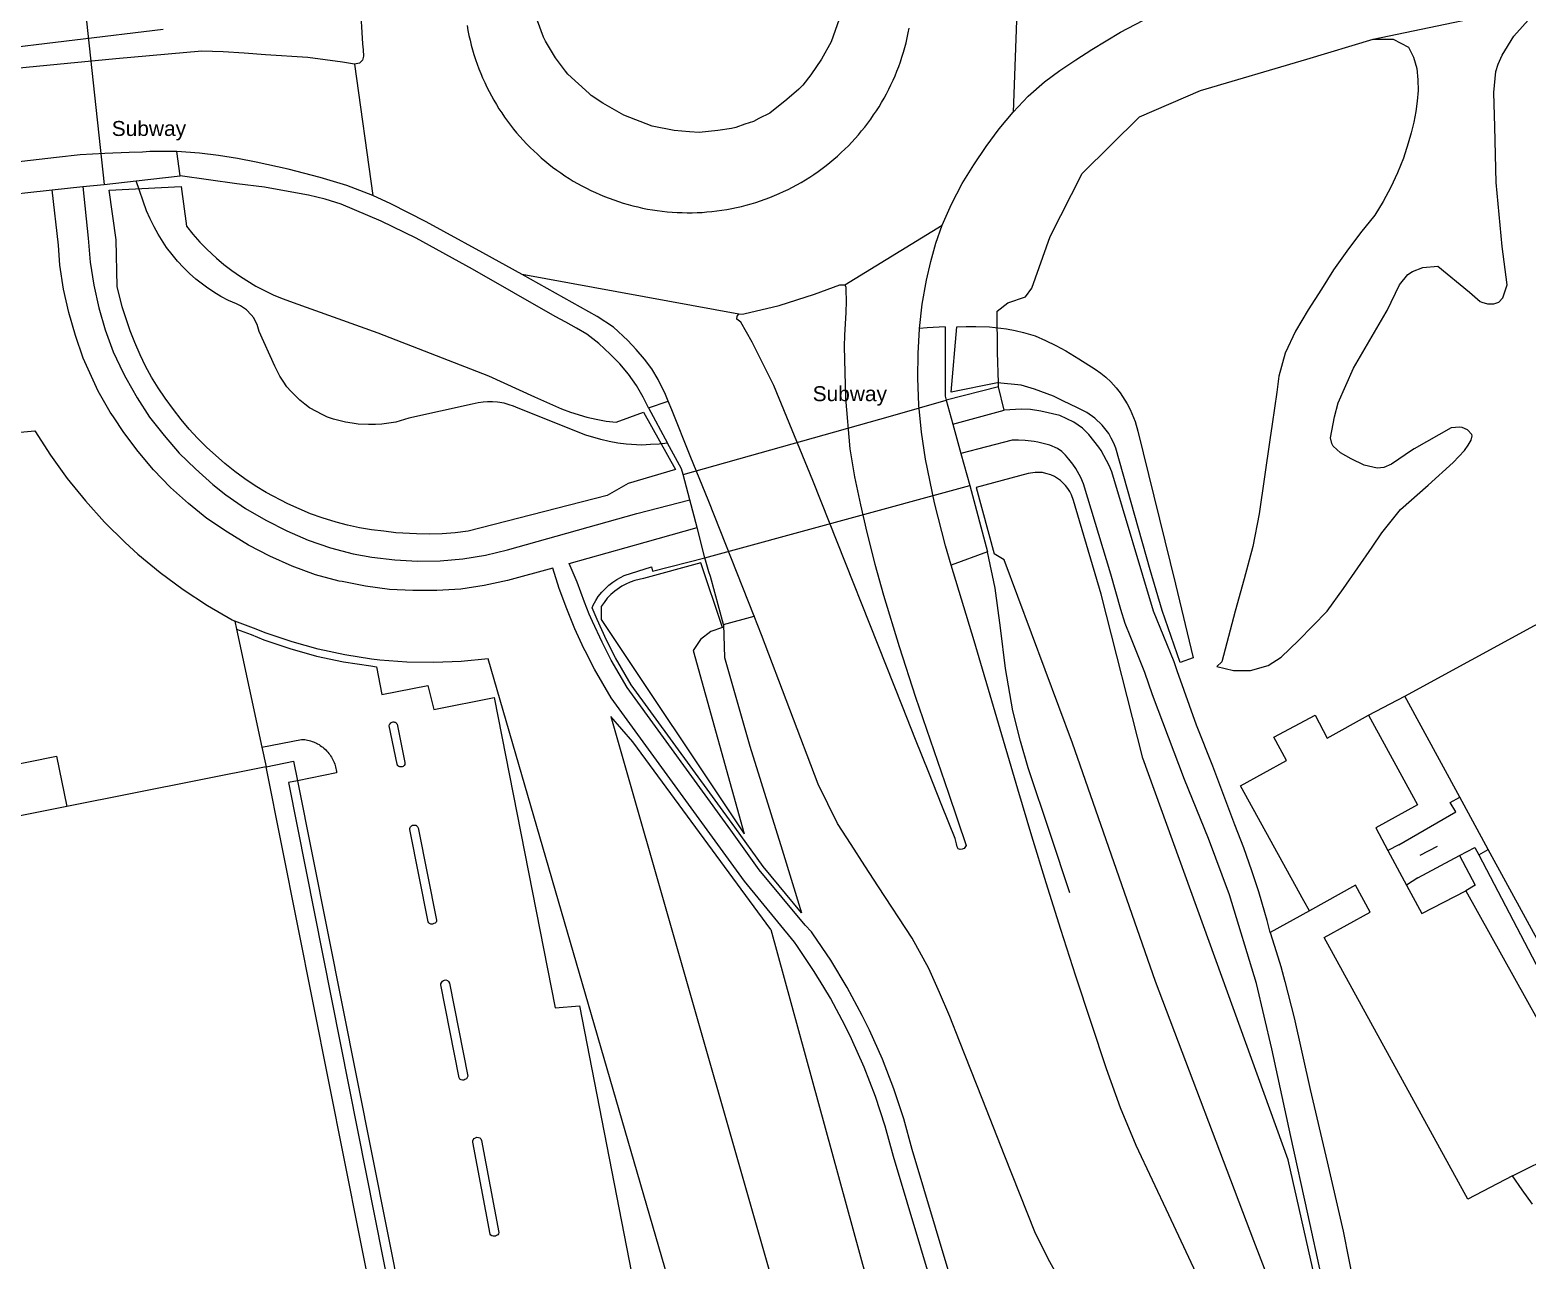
# Model space of a CAD drawing. Header units: millimetres. Extents: x 111502 to 977541, y 8702 to 1044108.
# Drawn here: x 974541 to 974691.2, y 475701.9 to 475825.2 of the extents above; entities that cross this region are included whole.
import ezdxf

# ---------------------------------------------------------------- set-up
doc = ezdxf.new("R2010")
doc.units = ezdxf.units.MM
doc.header["$LTSCALE"] = 0.25
doc.layers.add('X HVSS Site Background', color=8, linetype='Continuous')
doc.styles.add('OS Master Map$1$Standard', font='txt')

# ---------------------------------------------------------------- blocks, each defined once
blk = doc.blocks.new('OS MAP')
at = {"layer": 'X HVSS Site Background', "flags": 128}
for points in [[(488366.69, 240367.07), (488366.78, 240366.58), (488366.78, 240366.58), (488366.88, 240366.09), (488366.88, 240366.09), (488366.99, 240365.6), (488366.99, 240365.6), (488367.11, 240365.12), (488367.11, 240365.12), (488367.24, 240364.64), (488367.24, 240364.64), (488367.38, 240364.16), (488367.38, 240364.16), (488367.54, 240363.68), (488367.54, 240363.68), (488367.7, 240363.21), (488367.7, 240363.21), (488367.87, 240362.74), (488367.87, 240362.74), (488368.06, 240362.28), (488368.06, 240362.28), (488368.25, 240361.82), (488368.25, 240361.82), (488368.46, 240361.36), (488368.46, 240361.36), (488368.67, 240360.91), (488368.67, 240360.91), (488368.9, 240360.46), (488368.9, 240360.46), (488369.13, 240360.02), (488369.13, 240360.02), (488369.37, 240359.59), (488369.37, 240359.59), (488369.63, 240359.16), (488369.63, 240359.16), (488369.89, 240358.73), (488369.89, 240358.73), (488370.16, 240358.31), (488370.16, 240358.31), (488370.45, 240357.9), (488370.45, 240357.9), (488370.74, 240357.49), (488370.74, 240357.49), (488371.04, 240357.09), (488371.04, 240357.09), (488371.35, 240356.7), (488371.35, 240356.7), (488371.66, 240356.32), (488371.66, 240356.32), (488371.99, 240355.94), (488371.99, 240355.94), (488372.32, 240355.57), (488372.32, 240355.57), (488372.66, 240355.2), (488372.66, 240355.2), (488373.02, 240354.85), (488373.02, 240354.85), (488373.37, 240354.5), (488373.37, 240354.5), (488373.74, 240354.16), (488373.74, 240354.16), (488374.11, 240353.82), (488374.11, 240353.82), (488374.49, 240353.5), (488374.49, 240353.5), (488374.88, 240353.19), (488374.88, 240353.19), (488375.27, 240352.88), (488375.27, 240352.88), (488375.68, 240352.58), (488375.68, 240352.58), (488376.08, 240352.29), (488376.08, 240352.29), (488376.5, 240352.01), (488376.5, 240352.01), (488376.92, 240351.74), (488376.92, 240351.74), (488377.34, 240351.48), (488377.34, 240351.48), (488377.78, 240351.23), (488377.78, 240351.23), (488378.21, 240350.99), (488378.21, 240350.99), (488378.66, 240350.76), (488378.66, 240350.76), (488379.1, 240350.53), (488379.1, 240350.53), (488379.56, 240350.32), (488379.56, 240350.32), (488380.01, 240350.12), (488380.01, 240350.12), (488380.47, 240349.93), (488380.47, 240349.93), (488380.94, 240349.75), (488380.94, 240349.75), (488381.41, 240349.58), (488381.41, 240349.58), (488381.88, 240349.42), (488381.88, 240349.42), (488382.36, 240349.27), (488382.36, 240349.27), (488382.84, 240349.13), (488382.84, 240349.13), (488383.32, 240349), (488383.32, 240349), (488383.81, 240348.88), (488383.81, 240348.88), (488384.29, 240348.77), (488384.29, 240348.77), (488384.78, 240348.67), (488384.78, 240348.67), (488385.28, 240348.59), (488385.28, 240348.59), (488385.77, 240348.51), (488385.77, 240348.51), (488386.27, 240348.45), (488386.27, 240348.45), (488386.76, 240348.4), (488386.76, 240348.4), (488387.26, 240348.36), (488387.26, 240348.36), (488387.76, 240348.33), (488387.76, 240348.33), (488388.26, 240348.31), (488388.26, 240348.31), (488388.76, 240348.3), (488388.76, 240348.3), (488389.26, 240348.3), (488389.26, 240348.3), (488389.76, 240348.32), (488389.76, 240348.32), (488390.26, 240348.34), (488390.26, 240348.34), (488390.75, 240348.38), (488390.75, 240348.38), (488391.25, 240348.42), (488391.25, 240348.42), (488391.75, 240348.48), (488391.75, 240348.48), (488392.24, 240348.55), (488392.24, 240348.55), (488392.74, 240348.63), (488392.74, 240348.63), (488393.23, 240348.72), (488393.23, 240348.72), (488393.72, 240348.82), (488393.72, 240348.82), (488394.2, 240348.94), (488394.2, 240348.94), (488394.69, 240349.06), (488394.69, 240349.06), (488395.17, 240349.19), (488395.17, 240349.19), (488395.65, 240349.34), (488395.65, 240349.34), (488396.12, 240349.49), (488396.12, 240349.49), (488396.59, 240349.66), (488396.59, 240349.66), (488397.06, 240349.84), (488397.06, 240349.84), (488397.52, 240350.02), (488397.52, 240350.02), (488397.98, 240350.22), (488397.98, 240350.22), (488398.44, 240350.43), (488398.44, 240350.43), (488398.89, 240350.64), (488398.89, 240350.64), (488399.33, 240350.87), (488399.33, 240350.87), (488399.77, 240351.11), (488399.77, 240351.11), (488400.21, 240351.35), (488400.21, 240351.35), (488400.63, 240351.61), (488400.63, 240351.61), (488401.06, 240351.88), (488401.06, 240351.88), (488401.47, 240352.15), (488401.47, 240352.15), (488401.89, 240352.44), (488401.89, 240352.44), (488402.29, 240352.73), (488402.29, 240352.73), (488402.69, 240353.03), (488402.69, 240353.03), (488403.08, 240353.34), (488403.08, 240353.34), (488403.46, 240353.66), (488403.46, 240353.66), (488403.84, 240353.99), (488403.84, 240353.99), (488404.21, 240354.33), (488404.21, 240354.33), (488404.57, 240354.67), (488404.57, 240354.67), (488404.93, 240355.02), (488404.93, 240355.02), (488405.27, 240355.38), (488405.27, 240355.38), (488405.61, 240355.75), (488405.61, 240355.75), (488405.94, 240356.12), (488405.94, 240356.12), (488406.26, 240356.51), (488406.26, 240356.51), (488406.58, 240356.9), (488406.58, 240356.9), (488406.88, 240357.29), (488406.88, 240357.29), (488407.17, 240357.7), (488407.17, 240357.7), (488407.46, 240358.11), (488407.46, 240358.11), (488407.74, 240358.52), (488407.74, 240358.52), (488408.01, 240358.94), (488408.01, 240358.94), (488408.27, 240359.37), (488408.27, 240359.37), (488408.51, 240359.8), (488408.51, 240359.8), (488408.75, 240360.24), (488408.75, 240360.24), (488408.98, 240360.69), (488408.98, 240360.69), (488409.2, 240361.13), (488409.2, 240361.13), (488409.41, 240361.59), (488409.41, 240361.59), (488409.61, 240362.05), (488409.61, 240362.05), (488409.8, 240362.51), (488409.8, 240362.51), (488409.98, 240362.97), (488409.98, 240362.97), (488410.15, 240363.44), (488410.15, 240363.44), (488410.31, 240363.92), (488410.31, 240363.92), (488410.45, 240364.4), (488410.45, 240364.4), (488410.59, 240364.88), (488410.59, 240364.88), (488410.72, 240365.36), (488410.72, 240365.36), (488410.83, 240365.85), (488410.83, 240365.85), (488410.94, 240366.33), (488410.94, 240366.33), (488411.03, 240366.82)], [(488404.2, 240368.3), (488403.2, 240365.45), (488403.2, 240365.45), (488402.25, 240363.7), (488402.25, 240363.7), (488401.15, 240362.15), (488401.15, 240362.15), (488400.35, 240361.1), (488400.35, 240361.1), (488399.95, 240360.7), (488399.95, 240360.7), (488398.75, 240359.65), (488398.75, 240359.65), (488397.05, 240358.3), (488397.05, 240358.3), (488395.95, 240357.75), (488395.95, 240357.75), (488395.4, 240357.45), (488395.4, 240357.45), (488394.55, 240357.2), (488394.55, 240357.2), (488393.65, 240356.85), (488393.65, 240356.85), (488393.2, 240356.75), (488393.2, 240356.75), (488391.85, 240356.55), (488391.85, 240356.55), (488389.95, 240356.35), (488389.95, 240356.35), (488389, 240356.4), (488389, 240356.4), (488387.45, 240356.55), (488387.45, 240356.55), (488385.25, 240357), (488385.25, 240357), (488382.4, 240358.1), (488382.4, 240358.1), (488380.3, 240359.3), (488380.3, 240359.3), (488379.15, 240360.05), (488379.15, 240360.05), (488378.95, 240360.25), (488378.95, 240360.25), (488376.8, 240362.2), (488376.8, 240362.2), (488376.55, 240362.5), (488376.55, 240362.5), (488375.55, 240363.85), (488375.55, 240363.85), (488374.55, 240365.5), (488374.55, 240365.5), (488374.35, 240365.9), (488374.35, 240365.9), (488373.4, 240368.55)], [(488327.55, 240376.5), (488330.3, 240351.15)], [(488421.46, 240358.4), (488422.97, 240359.98), (488422.97, 240359.98), (488424.61, 240361.42), (488424.61, 240361.42), (488426.15, 240362.57), (488426.15, 240362.57), (488427.74, 240363.65), (488427.74, 240363.65), (488429.36, 240364.69), (488429.36, 240364.69), (488432.24, 240366.42), (488432.24, 240366.42), (488435.22, 240367.98)], [(488421.98, 240373.13), (488421.46, 240358.4)], [(488315.21, 240364.2), (488318.46, 240364.56), (488318.46, 240364.56), (488336.2, 240366.72)], [(488355.04, 240371.22), (488355.55, 240371.12), (488355.55, 240371.12), (488355.96, 240370.72), (488355.96, 240370.72), (488355.97, 240369.19), (488355.97, 240369.19), (488356.2, 240365.24), (488356.2, 240365.24), (488356.27, 240364.63), (488356.27, 240364.63), (488356.31, 240364.02), (488356.31, 240364.02), (488356.21, 240363.62), (488356.21, 240363.62), (488355.91, 240363.31), (488355.91, 240363.31), (488355.4, 240363.2)], [(488457.55, 240365.7), (488459.58, 240365.71), (488459.58, 240365.71), (488461.11, 240364.91), (488461.11, 240364.91), (488461.62, 240363.89), (488461.62, 240363.89), (488461.93, 240362.78), (488461.93, 240362.78), (488462.06, 240361.64), (488462.06, 240361.64), (488462.07, 240360.57), (488462.07, 240360.57), (488461.98, 240359.5), (488461.98, 240359.5), (488461.83, 240358.44), (488461.83, 240358.44), (488461.63, 240357.38), (488461.63, 240357.38), (488461.38, 240356.33), (488461.38, 240356.33), (488461.09, 240355.29), (488461.09, 240355.29), (488460.6, 240353.78), (488460.6, 240353.78), (488460.01, 240352.29), (488460.01, 240352.29), (488459.33, 240350.85), (488459.33, 240350.85), (488458.57, 240349.44), (488458.57, 240349.44), (488457.75, 240348.07), (488457.75, 240348.07), (488456.29, 240346.29), (488456.29, 240346.29), (488454.91, 240344.45), (488454.91, 240344.45), (488453.6, 240342.56), (488453.6, 240342.56), (488452.37, 240340.62), (488452.37, 240340.62), (488451.06, 240338.55), (488451.06, 240338.55), (488449.79, 240336.43), (488449.79, 240336.43), (488448.75, 240334.23), (488448.75, 240334.23), (488448.12, 240331.91), (488448.12, 240331.91), (488447.89, 240330.31), (488447.89, 240330.31), (488447.67, 240328.71), (488447.67, 240328.71), (488447.44, 240327.11), (488447.44, 240327.11), (488447.21, 240325.51), (488447.21, 240325.51), (488446.14, 240318.1), (488446.14, 240318.1), (488445.49, 240314.82), (488445.49, 240314.82), (488444.62, 240311.57), (488444.62, 240311.57), (488443.73, 240308.34), (488443.73, 240308.34), (488442.4, 240303.26), (488442.4, 240303.26), (488441.9, 240302.78), (488441.9, 240302.78), (488443.55, 240302.39), (488443.55, 240302.39), (488445.25, 240302.4), (488445.25, 240302.4), (488447.02, 240302.88), (488447.02, 240302.88), (488448.35, 240303.74), (488448.35, 240303.74), (488450.07, 240305.4), (488450.07, 240305.4), (488452.96, 240308.34), (488452.96, 240308.34), (488454.6, 240310.6), (488454.6, 240310.6), (488457.45, 240314.77), (488457.45, 240314.77), (488458.45, 240316.19), (488458.45, 240316.19), (488460.3, 240318.52), (488460.3, 240318.52), (488463.09, 240320.98), (488463.09, 240320.98), (488465.59, 240323.25), (488465.59, 240323.25), (488466.71, 240324.44), (488466.71, 240324.44), (488467.08, 240324.99), (488467.08, 240324.99), (488467.4, 240325.5), (488467.4, 240325.5), (488467.49, 240325.93), (488467.49, 240325.93), (488467.46, 240326.07), (488467.46, 240326.07), (488467.04, 240326.52), (488467.04, 240326.52), (488466.48, 240326.76), (488466.48, 240326.76), (488466.26, 240326.8), (488466.26, 240326.8), (488465.39, 240326.73), (488465.39, 240326.73), (488461.68, 240324.61), (488461.68, 240324.61), (488461.52, 240324.52), (488461.52, 240324.52), (488459.42, 240323.08), (488459.42, 240323.08), (488458.62, 240322.76), (488458.62, 240322.76), (488457.98, 240322.68), (488457.98, 240322.68), (488456.67, 240322.97), (488456.67, 240322.97), (488455.36, 240323.63), (488455.36, 240323.63), (488454.28, 240324.23), (488454.28, 240324.23), (488453.56, 240324.89), (488453.56, 240324.89), (488453.42, 240325.14), (488453.42, 240325.14), (488453.28, 240325.71), (488453.28, 240325.71), (488453.7, 240327.82), (488453.7, 240327.82), (488454.07, 240329.22), (488454.07, 240329.22), (488455.58, 240332.71), (488455.58, 240332.71), (488458.87, 240338.33), (488458.87, 240338.33), (488458.97, 240338.5), (488458.97, 240338.5), (488460.2, 240341.06), (488460.2, 240341.06), (488461.04, 240342.1), (488461.04, 240342.1), (488461.5, 240342.4), (488461.5, 240342.4), (488462.56, 240342.82), (488462.56, 240342.82), (488464.05, 240342.93), (488464.05, 240342.93), (488467.23, 240340.33), (488467.23, 240340.33), (488468.29, 240339.4), (488468.29, 240339.4), (488468.45, 240339.33), (488468.45, 240339.33), (488469.02, 240339.17), (488469.02, 240339.17), (488469.68, 240339.17), (488469.68, 240339.17), (488470.16, 240339.34), (488470.16, 240339.34), (488470.58, 240339.77), (488470.58, 240339.77), (488471, 240341.06), (488471, 240341.06), (488470.5, 240344.93), (488470.5, 240344.93), (488469.91, 240351.32), (488469.91, 240351.32), (488469.77, 240356.92), (488469.77, 240356.92), (488469.67, 240360.36), (488469.67, 240360.36), (488469.88, 240362.46), (488469.88, 240362.46), (488470.11, 240363.21), (488470.11, 240363.21), (488470.51, 240364.09), (488470.51, 240364.09), (488471.69, 240366.02), (488471.69, 240366.02), (488474.57, 240369.27)], [(488457.55, 240365.7), (488474.57, 240369.27)], [(488420, 240330.85), (488420, 240331.23), (488420, 240331.23), (488419.88, 240334.32), (488419.88, 240334.32), (488419.85, 240338.43), (488419.85, 240338.43), (488420.91, 240339.25), (488420.91, 240339.25), (488422.68, 240339.87), (488422.68, 240339.87), (488423.33, 240340.74), (488423.33, 240340.74), (488425.17, 240345.93), (488425.17, 240345.93), (488428.37, 240352.24), (488428.37, 240352.24), (488434.12, 240357.91), (488434.12, 240357.91), (488440.24, 240360.55), (488440.24, 240360.55), (488450.92, 240363.72), (488450.92, 240363.72), (488457.55, 240365.7)], [(488355.4, 240363.2), (488354.19, 240363.4), (488354.19, 240363.4), (488350.73, 240363.88), (488350.73, 240363.88), (488346.47, 240364.15), (488346.47, 240364.15), (488344.34, 240364.3), (488344.34, 240364.3), (488342.21, 240364.43), (488342.21, 240364.43), (488340.07, 240364.51), (488340.07, 240364.51), (488331.45, 240363.74), (488331.45, 240363.74), (488316.55, 240362.31), (488316.55, 240362.31), (488315.38, 240362.2)], [(488355.4, 240363.2), (488357.23, 240350.03)], [(488414.35, 240347.04), (488415.29, 240349.16), (488415.29, 240349.16), (488416.35, 240351.22), (488416.35, 240351.22), (488417.5, 240353.11), (488417.5, 240353.11), (488418.75, 240354.94), (488418.75, 240354.94), (488420.07, 240356.72), (488420.07, 240356.72), (488421.46, 240358.4)], [(488337.58, 240354.43), (488337.36, 240354.45), (488337.36, 240354.45), (488334.87, 240354.43), (488334.87, 240354.43), (488334.14, 240354.38), (488334.14, 240354.38), (488332.8, 240354.35), (488332.8, 240354.35), (488330.35, 240354.25), (488330.35, 240354.25), (488327.9, 240354.1), (488327.9, 240354.1), (488325.5, 240353.85), (488325.5, 240353.85), (488314.75, 240352.6)], [(488337.9, 240352), (488337.58, 240354.43)], [(488357.23, 240350.03), (488354.62, 240351.02), (488354.62, 240351.02), (488351.94, 240351.82), (488351.94, 240351.82), (488348.75, 240352.66), (488348.75, 240352.66), (488345.53, 240353.39), (488345.53, 240353.39), (488343.65, 240353.75), (488343.65, 240353.75), (488341.75, 240354.04), (488341.75, 240354.04), (488339.85, 240354.27), (488339.85, 240354.27), (488337.58, 240354.43)], [(488333.5, 240351.5), (488337.9, 240352)], [(488384.9, 240328.75), (488384.36, 240329.79), (488384.36, 240329.79), (488383.67, 240330.98), (488383.67, 240330.98), (488382.89, 240332.11), (488382.89, 240332.11), (488382, 240333.15), (488382, 240333.15), (488381.05, 240334.12), (488381.05, 240334.12), (488379.92, 240335.19), (488379.92, 240335.19), (488378.7, 240336.13), (488378.7, 240336.13), (488377.66, 240336.74), (488377.66, 240336.74), (488376.6, 240337.31), (488376.6, 240337.31), (488375.54, 240337.89), (488375.54, 240337.89), (488367.24, 240342.65), (488367.24, 240342.65), (488361.58, 240345.75), (488361.58, 240345.75), (488358.07, 240347.45), (488358.07, 240347.45), (488354.05, 240349.15), (488354.05, 240349.15), (488352.44, 240349.66), (488352.44, 240349.66), (488350.78, 240350.05), (488350.78, 240350.05), (488349.12, 240350.38), (488349.12, 240350.38), (488346.36, 240350.85), (488346.36, 240350.85), (488343.58, 240351.2), (488343.58, 240351.2), (488337.9, 240352)], [(488315.1, 240349.5), (488321.2, 240350.15), (488321.2, 240350.15), (488322.35, 240350.3), (488322.35, 240350.3), (488325.07, 240350.59)], [(488325.07, 240350.59), (488328.15, 240350.92)], [(488428.44, 240190.18), (488409.45, 240253.65), (488409.45, 240253.65), (488408.63, 240256.68), (488408.63, 240256.68), (488407.65, 240259.66), (488407.65, 240259.66), (488406.53, 240262.59), (488406.53, 240262.59), (488405.26, 240265.46), (488405.26, 240265.46), (488404.62, 240266.76), (488404.62, 240266.76), (488403.14, 240269.53), (488403.14, 240269.53), (488402.48, 240270.62), (488402.48, 240270.62), (488401.51, 240272.21), (488401.51, 240272.21), (488399.76, 240274.81), (488399.76, 240274.81), (488399.53, 240275.13), (488399.53, 240275.13), (488394.5, 240281.25), (488394.5, 240281.25), (488381.14, 240299.65), (488381.14, 240299.65), (488379.48, 240302.51), (488379.48, 240302.51), (488378.54, 240304.35), (488378.54, 240304.35), (488378.41, 240304.6), (488378.41, 240304.6), (488377.51, 240306.56), (488377.51, 240306.56), (488376.68, 240308.57), (488376.68, 240308.57), (488375.94, 240310.6), (488375.94, 240310.6), (488375.28, 240312.66), (488375.28, 240312.66), (488370.75, 240311.4), (488370.75, 240311.4), (488368.4, 240310.9), (488368.4, 240310.9), (488366.05, 240310.55), (488366.05, 240310.55), (488363.65, 240310.4), (488363.65, 240310.4), (488361.25, 240310.4), (488361.25, 240310.4), (488358.9, 240310.5), (488358.9, 240310.5), (488356.5, 240310.85), (488356.5, 240310.85), (488354.15, 240311.3), (488354.15, 240311.3), (488353.85, 240311.35), (488353.85, 240311.35), (488351.5, 240312), (488351.5, 240312), (488349.15, 240312.85), (488349.15, 240312.85), (488346.9, 240313.85), (488346.9, 240313.85), (488344.75, 240314.95), (488344.75, 240314.95), (488342.65, 240316.25), (488342.65, 240316.25), (488340.6, 240317.65), (488340.6, 240317.65), (488338.75, 240319.15), (488338.75, 240319.15), (488336.95, 240320.75), (488336.95, 240320.75), (488335.25, 240322.5), (488335.25, 240322.5), (488333.7, 240324.35), (488333.7, 240324.35), (488332.25, 240326.25), (488332.25, 240326.25), (488331.21, 240327.83), (488331.21, 240327.83), (488330.9, 240328.3), (488330.9, 240328.3), (488329.7, 240330.4), (488329.7, 240330.4), (488328.2, 240333.7), (488328.2, 240333.7), (488327.4, 240336), (488327.4, 240336), (488326.75, 240338.3), (488326.75, 240338.3), (488326.2, 240340.65), (488326.2, 240340.65), (488325.85, 240343.05), (488325.85, 240343.05), (488325.7, 240345.05), (488325.7, 240345.05), (488325.07, 240350.59)], [(488328.15, 240350.92), (488330.3, 240351.15), (488330.3, 240351.15), (488333.5, 240351.5)], [(488328.15, 240350.92), (488328.7, 240345.75), (488328.7, 240345.75), (488328.9, 240343.35), (488328.9, 240343.35), (488329.25, 240341.05), (488329.25, 240341.05), (488329.75, 240338.75), (488329.75, 240338.75), (488330.4, 240336.55), (488330.4, 240336.55), (488331.2, 240334.35), (488331.2, 240334.35), (488332.2, 240332.25), (488332.2, 240332.25), (488332.45, 240331.75), (488332.45, 240331.75), (488333.6, 240329.75), (488333.6, 240329.75), (488334.85, 240327.8), (488334.85, 240327.8), (488336.3, 240325.95), (488336.3, 240325.95), (488337.8, 240324.2), (488337.8, 240324.2), (488339.45, 240322.6), (488339.45, 240322.6), (488341.2, 240321.05), (488341.2, 240321.05), (488342.5, 240320), (488342.5, 240320), (488344.45, 240318.65), (488344.45, 240318.65), (488346.5, 240317.45), (488346.5, 240317.45), (488348.6, 240316.4), (488348.6, 240316.4), (488350.75, 240315.45), (488350.75, 240315.45), (488353, 240314.7), (488353, 240314.7), (488355.25, 240314.1), (488355.25, 240314.1), (488357.15, 240313.75), (488357.15, 240313.75), (488359.45, 240313.5), (488359.45, 240313.5), (488361.7, 240313.35), (488361.7, 240313.35), (488364, 240313.4), (488364, 240313.4), (488366.25, 240313.6), (488366.25, 240313.6), (488368.55, 240313.95), (488368.55, 240313.95), (488370.75, 240314.5), (488370.75, 240314.5), (488383.7, 240318.15), (488383.7, 240318.15), (488389.02, 240319.52)], [(488384.4, 240328.3), (488387.6, 240322.55), (488387.6, 240322.55), (488382.85, 240321.15), (488382.85, 240321.15), (488380.75, 240319.95), (488380.75, 240319.95), (488366.8, 240316.35), (488366.8, 240316.35), (488365.5, 240316.2), (488365.5, 240316.2), (488364.2, 240316.1), (488364.2, 240316.1), (488362.9, 240316.05), (488362.9, 240316.05), (488361.6, 240316.1), (488361.6, 240316.1), (488359.55, 240316.2), (488359.55, 240316.2), (488358.35, 240316.35), (488358.35, 240316.35), (488357.1, 240316.5), (488357.1, 240316.5), (488355.9, 240316.7), (488355.9, 240316.7), (488354.7, 240316.95), (488354.7, 240316.95), (488353.55, 240317.25), (488353.55, 240317.25), (488352.15, 240317.7), (488352.15, 240317.7), (488351, 240318.1), (488351, 240318.1), (488348.7, 240319.1), (488348.7, 240319.1), (488346.55, 240320.25), (488346.55, 240320.25), (488345.45, 240320.9), (488345.45, 240320.9), (488344.4, 240321.6), (488344.4, 240321.6), (488343.4, 240322.35), (488343.4, 240322.35), (488342.4, 240323.15), (488342.4, 240323.15), (488340.55, 240324.8), (488340.55, 240324.8), (488339.65, 240325.7), (488339.65, 240325.7), (488338.8, 240326.6), (488338.8, 240326.6), (488338, 240327.55), (488338, 240327.55), (488337.25, 240328.55), (488337.25, 240328.55), (488336.4, 240329.7), (488336.4, 240329.7), (488335.7, 240330.75), (488335.7, 240330.75), (488335.05, 240331.8), (488335.05, 240331.8), (488334.45, 240332.9), (488334.45, 240332.9), (488333.9, 240334.05), (488333.9, 240334.05), (488333.35, 240335.3), (488333.35, 240335.3), (488332.9, 240336.45), (488332.9, 240336.45), (488332.1, 240338.85), (488332.1, 240338.85), (488331.6, 240340.9), (488331.6, 240340.9), (488331.5, 240345.6), (488331.5, 240345.6), (488330.8, 240350.55), (488330.8, 240350.55), (488338, 240350.95)], [(488386.8, 240325.2), (488385.95, 240325.1), (488385.95, 240325.1), (488385.1, 240325.05), (488385.1, 240325.05), (488384.2, 240325), (488384.2, 240325), (488382.65, 240325.1), (488382.65, 240325.1), (488381.8, 240325.2), (488381.8, 240325.2), (488380.95, 240325.35), (488380.95, 240325.35), (488380.1, 240325.55), (488380.1, 240325.55), (488378.6, 240326), (488378.6, 240326), (488371.8, 240328.7), (488371.8, 240328.7), (488371.35, 240328.9), (488371.35, 240328.9), (488370.9, 240329.05), (488370.9, 240329.05), (488370.4, 240329.2), (488370.4, 240329.2), (488369.75, 240329.3), (488369.75, 240329.3), (488369.25, 240329.35), (488369.25, 240329.35), (488368.75, 240329.35), (488368.75, 240329.35), (488368.3, 240329.3), (488368.3, 240329.3), (488367.8, 240329.25), (488367.8, 240329.25), (488367.2, 240329.1), (488367.2, 240329.1), (488360.85, 240327.7), (488360.85, 240327.7), (488359.55, 240327.3), (488359.55, 240327.3), (488358.15, 240327.1), (488358.15, 240327.1), (488357.5, 240327.05), (488357.5, 240327.05), (488356.8, 240327.05), (488356.8, 240327.05), (488355.75, 240327.1), (488355.75, 240327.1), (488355.15, 240327.2), (488355.15, 240327.2), (488354.5, 240327.3), (488354.5, 240327.3), (488353.3, 240327.6), (488353.3, 240327.6), (488352.7, 240327.8), (488352.7, 240327.8), (488352.15, 240328.05), (488352.15, 240328.05), (488351.6, 240328.35), (488351.6, 240328.35), (488350.9, 240328.75), (488350.9, 240328.75), (488350.4, 240329.1), (488350.4, 240329.1), (488349.9, 240329.5), (488349.9, 240329.5), (488349, 240330.4), (488349, 240330.4), (488348.6, 240330.85), (488348.6, 240330.85), (488348.25, 240331.4), (488348.25, 240331.4), (488347.9, 240331.9), (488347.9, 240331.9), (488347.4, 240332.9), (488347.4, 240332.9), (488345.85, 240336.4), (488345.85, 240336.4), (488345.65, 240337.1), (488345.65, 240337.1), (488345.45, 240337.45), (488345.45, 240337.45), (488345.3, 240337.75), (488345.3, 240337.75), (488345.05, 240338.05), (488345.05, 240338.05), (488344.55, 240338.55), (488344.55, 240338.55), (488343.95, 240338.95), (488343.95, 240338.95), (488343.55, 240339.15), (488343.55, 240339.15), (488342.75, 240339.5), (488342.75, 240339.5), (488342, 240339.9), (488342, 240339.9), (488341.3, 240340.35), (488341.3, 240340.35), (488340.55, 240340.85), (488340.55, 240340.85), (488339.5, 240341.65), (488339.5, 240341.65), (488338.85, 240342.2), (488338.85, 240342.2), (488338.25, 240342.8), (488338.25, 240342.8), (488337.65, 240343.45), (488337.65, 240343.45), (488337.1, 240344.1), (488337.1, 240344.1), (488336.55, 240344.8), (488336.55, 240344.8), (488335.7, 240346.15), (488335.7, 240346.15), (488335.3, 240346.9), (488335.3, 240346.9), (488334.9, 240347.7), (488334.9, 240347.7), (488334.55, 240348.5), (488334.55, 240348.5), (488333.5, 240351.5)], [(488338, 240350.95), (488338.55, 240346.95), (488338.55, 240346.95), (488339.2, 240346.15), (488339.2, 240346.15), (488339.9, 240345.35), (488339.9, 240345.35), (488340.6, 240344.65), (488340.6, 240344.65), (488341.55, 240343.75), (488341.55, 240343.75), (488342.3, 240343.1), (488342.3, 240343.1), (488343.1, 240342.5), (488343.1, 240342.5), (488343.95, 240341.9), (488343.95, 240341.9), (488345.5, 240340.95), (488345.5, 240340.95), (488347.3, 240340.05), (488347.3, 240340.05), (488348.25, 240339.65), (488348.25, 240339.65), (488349.25, 240339.3), (488349.25, 240339.3), (488357.75, 240336.25), (488357.75, 240336.25), (488368.85, 240331.95), (488368.85, 240331.95), (488373.45, 240329.85), (488373.45, 240329.85), (488376.15, 240328.65), (488376.15, 240328.65), (488377.05, 240328.3), (488377.05, 240328.3), (488378.7, 240327.8), (488378.7, 240327.8), (488379.65, 240327.6), (488379.65, 240327.6), (488380.65, 240327.4), (488380.65, 240327.4), (488381.65, 240327.3), (488381.65, 240327.3), (488384.4, 240328.3)], [(488372.2, 240342.12), (488368.28, 240344.28), (488368.28, 240344.28), (488364.36, 240346.43), (488364.36, 240346.43), (488362.6, 240347.38), (488362.6, 240347.38), (488360.83, 240348.3), (488360.83, 240348.3), (488359.04, 240349.19), (488359.04, 240349.19), (488357.23, 240350.03)], [(488404.57, 240341.06), (488414.35, 240347.04)], [(488412.08, 240336.7), (488412.33, 240339.12), (488412.33, 240339.12), (488412.76, 240341.55), (488412.76, 240341.55), (488413.19, 240343.41), (488413.19, 240343.41), (488413.71, 240345.25), (488413.71, 240345.25), (488414.35, 240347.04)], [(488393.94, 240338.14), (488372.2, 240342.12)], [(488386.85, 240329.41), (488386.58, 240330.07), (488386.58, 240330.07), (488385.87, 240331.57), (488385.87, 240331.57), (488385.23, 240332.63), (488385.23, 240332.63), (488384.48, 240333.63), (488384.48, 240333.63), (488383.65, 240334.58), (488383.65, 240334.58), (488382.8, 240335.5), (488382.8, 240335.5), (488381.36, 240336.82), (488381.36, 240336.82), (488379.74, 240337.91), (488379.74, 240337.91), (488372.2, 240342.12)], [(488404.57, 240341.06), (488404.67, 240340.84), (488404.67, 240340.84), (488404.67, 240340.56), (488404.67, 240340.56), (488404.7, 240339.42), (488404.7, 240339.42), (488404.67, 240338.28), (488404.67, 240338.28), (488404.61, 240337.15), (488404.61, 240337.15), (488404.55, 240336.01), (488404.55, 240336.01), (488404.51, 240334.87), (488404.51, 240334.87), (488404.65, 240329.7), (488404.65, 240329.7), (488405.09, 240324.63), (488405.09, 240324.63), (488405.56, 240321.81), (488405.56, 240321.81), (488406.14, 240319.01), (488406.14, 240319.01), (488406.78, 240316.22), (488406.78, 240316.22), (488407.57, 240313.07), (488407.57, 240313.07), (488408.45, 240309.94), (488408.45, 240309.94), (488410.01, 240304.81), (488410.01, 240304.81), (488411.67, 240299.71), (488411.67, 240299.71), (488414.98, 240290.1), (488414.98, 240290.1), (488416.75, 240284.84), (488416.75, 240284.84), (488416.55, 240284.53), (488416.55, 240284.53), (488416.35, 240284.46), (488416.35, 240284.46), (488416.14, 240284.43), (488416.14, 240284.43), (488415.95, 240284.51), (488415.95, 240284.51), (488415.83, 240284.71), (488415.83, 240284.71), (488415.76, 240284.99), (488415.76, 240284.99), (488415.7, 240285.28), (488415.7, 240285.28), (488415.63, 240285.54), (488415.63, 240285.54), (488414.3, 240288.85), (488414.3, 240288.85), (488412.99, 240292.16), (488412.99, 240292.16), (488411.67, 240295.48), (488411.67, 240295.48), (488410.35, 240298.79), (488410.35, 240298.79), (488401.36, 240321.46), (488401.36, 240321.46), (488397.44, 240330.97), (488397.44, 240330.97), (488395.28, 240335.31), (488395.28, 240335.31), (488394.14, 240337.33), (488394.14, 240337.33), (488393.74, 240337.64), (488393.74, 240337.64), (488393.78, 240337.92), (488393.78, 240337.92), (488393.94, 240338.14)], [(488393.94, 240338.14), (488394.44, 240338.15), (488394.44, 240338.15), (488397.99, 240338.99), (488397.99, 240338.99), (488401.53, 240340.13), (488401.53, 240340.13), (488404.06, 240341.06), (488404.06, 240341.06), (488404.57, 240341.06)], [(488415.25, 240312.95), (488414.66, 240314.88), (488414.66, 240314.88), (488413.56, 240319.21), (488413.56, 240319.21), (488412.68, 240323.59), (488412.68, 240323.59), (488412.26, 240326.28), (488412.26, 240326.28), (488412, 240328.99), (488412, 240328.99), (488411.91, 240331.7), (488411.91, 240331.7), (488411.94, 240334.18), (488411.94, 240334.18), (488412.07, 240336.66), (488412.07, 240336.66), (488412.08, 240336.7)], [(488414.65, 240336.85), (488412.85, 240336.75), (488412.85, 240336.75), (488412.08, 240336.7)], [(488414.65, 240336.85), (488414.65, 240329.9), (488414.65, 240329.9), (488414.75, 240329.5)], [(488438.2, 240303.2), (488436.4, 240308.4), (488436.4, 240308.4), (488435.2, 240312.5), (488435.2, 240312.5), (488431.75, 240324.7), (488431.75, 240324.7), (488431.55, 240325.2), (488431.55, 240325.2), (488431.3, 240325.7), (488431.3, 240325.7), (488431.05, 240326.15), (488431.05, 240326.15), (488430.4, 240327), (488430.4, 240327), (488429.65, 240327.7), (488429.65, 240327.7), (488428.85, 240328.25), (488428.85, 240328.25), (488427.9, 240328.75), (488427.9, 240328.75), (488426.45, 240329.45), (488426.45, 240329.45), (488425.5, 240329.9), (488425.5, 240329.9), (488423.6, 240330.6), (488423.6, 240330.6), (488422.25, 240331), (488422.25, 240331), (488419.9, 240331.25), (488419.9, 240331.25), (488415.25, 240330.3), (488415.25, 240330.3), (488415.8, 240336.85)], [(488415.8, 240336.85), (488416.75, 240336.9), (488416.75, 240336.9), (488417.7, 240336.9), (488417.7, 240336.9), (488419.1, 240336.85), (488419.1, 240336.85), (488420.8, 240336.65), (488420.8, 240336.65), (488421.65, 240336.5), (488421.65, 240336.5), (488422.5, 240336.3), (488422.5, 240336.3), (488423.65, 240335.95), (488423.65, 240335.95), (488424.7, 240335.5), (488424.7, 240335.5), (488425.75, 240335), (488425.75, 240335), (488426.75, 240334.45), (488426.75, 240334.45), (488428.05, 240333.65), (488428.05, 240333.65), (488429.7, 240332.6), (488429.7, 240332.6), (488430.25, 240332.2), (488430.25, 240332.2), (488430.75, 240331.8), (488430.75, 240331.8), (488431.25, 240331.35), (488431.25, 240331.35), (488431.8, 240330.75), (488431.8, 240330.75), (488432.2, 240330.25), (488432.2, 240330.25), (488432.9, 240329.15), (488432.9, 240329.15), (488433.2, 240328.55), (488433.2, 240328.55), (488433.7, 240327.35), (488433.7, 240327.35), (488433.95, 240326.4), (488433.95, 240326.4), (488437.75, 240311.05), (488437.75, 240311.05), (488439.5, 240303.65), (488439.5, 240303.65), (488438.2, 240303.2)], [(488420, 240330.85), (488414.75, 240329.5)], [(488420.55, 240328.5), (488420, 240330.85)], [(488384.9, 240328.75), (488386.85, 240329.41)], [(488395.47, 240307.84), (488390.94, 240319.33), (488390.94, 240319.33), (488389.08, 240323.93), (488389.08, 240323.93), (488387.22, 240328.53), (488387.22, 240328.53), (488386.85, 240329.41)], [(488388.35, 240322.05), (488409.15, 240327.9), (488409.15, 240327.9), (488414.75, 240329.5)], [(488414.75, 240329.5), (488415.41, 240327.08)], [(488384.9, 240328.75), (488386.8, 240325.2)], [(488415.41, 240327.08), (488420.55, 240328.5)], [(488447.25, 240276.1), (488446.95, 240277.3), (488446.95, 240277.3), (488446.7, 240278.1), (488446.7, 240278.1), (488446.1, 240280.2), (488446.1, 240280.2), (488445.4, 240282.3), (488445.4, 240282.3), (488444.6, 240284.6), (488444.6, 240284.6), (488443.7, 240286.9), (488443.7, 240286.9), (488441.5, 240292.8), (488441.5, 240292.8), (488439.85, 240296.9), (488439.85, 240296.9), (488437.9, 240302.35), (488437.9, 240302.35), (488437.6, 240303.25), (488437.6, 240303.25), (488435.55, 240308.35), (488435.55, 240308.35), (488431.35, 240322.3), (488431.35, 240322.3), (488431.1, 240322.95), (488431.1, 240322.95), (488430.3, 240324.45), (488430.3, 240324.45), (488430.05, 240324.8), (488430.05, 240324.8), (488429.05, 240326.05), (488429.05, 240326.05), (488428.4, 240326.7), (488428.4, 240326.7), (488427.55, 240327.3), (488427.55, 240327.3), (488426.15, 240327.95), (488426.15, 240327.95), (488424.25, 240328.4), (488424.25, 240328.4), (488423.2, 240328.55), (488423.2, 240328.55), (488422.25, 240328.6), (488422.25, 240328.6), (488420.55, 240328.5)], [(488247.09, 240319.51), (488323.35, 240326.43)], [(488323.35, 240326.43), (488324.9, 240323.99), (488324.9, 240323.99), (488326.59, 240321.65), (488326.59, 240321.65), (488328.41, 240319.4), (488328.41, 240319.4), (488330.34, 240317.26), (488330.34, 240317.26), (488332.4, 240315.23), (488332.4, 240315.23), (488333.68, 240314.07), (488333.68, 240314.07), (488335.9, 240312.22), (488335.9, 240312.22), (488338.23, 240310.51), (488338.23, 240310.51), (488340.64, 240308.92), (488340.64, 240308.92), (488343.14, 240307.47), (488343.14, 240307.47), (488343.39, 240307.33)], [(488415.41, 240327.08), (488416.22, 240324.15)], [(488389.02, 240319.52), (488388.35, 240322.05), (488388.35, 240322.05), (488388.2, 240322.6), (488388.2, 240322.6), (488386.8, 240325.2)], [(488452.4, 240241.6), (488451, 240247.9), (488451, 240247.9), (488449.3, 240255.65), (488449.3, 240255.65), (488447.4, 240264.45), (488447.4, 240264.45), (488445.85, 240271), (488445.85, 240271), (488443.15, 240279.9), (488443.15, 240279.9), (488441.05, 240285.55), (488441.05, 240285.55), (488438.65, 240291.45), (488438.65, 240291.45), (488435.45, 240299.95), (488435.45, 240299.95), (488434.65, 240302.2), (488434.65, 240302.2), (488433.25, 240305.7), (488433.25, 240305.7), (488432.7, 240307.1), (488432.7, 240307.1), (488432.25, 240308.5), (488432.25, 240308.5), (488431.25, 240312.05), (488431.25, 240312.05), (488428.5, 240321.1), (488428.5, 240321.1), (488428.25, 240321.75), (488428.25, 240321.75), (488427.75, 240322.65), (488427.75, 240322.65), (488427.45, 240323.1), (488427.45, 240323.1), (488427.05, 240323.6), (488427.05, 240323.6), (488426.7, 240324), (488426.7, 240324), (488426.35, 240324.35), (488426.35, 240324.35), (488425.9, 240324.65), (488425.9, 240324.65), (488425.15, 240325), (488425.15, 240325), (488423.95, 240325.3), (488423.95, 240325.3), (488423.55, 240325.35), (488423.55, 240325.35), (488422.65, 240325.45), (488422.65, 240325.45), (488422, 240325.5), (488422, 240325.5), (488421.35, 240325.5), (488421.35, 240325.5), (488416.22, 240324.15)], [(488416.22, 240324.15), (488417.1, 240320.95), (488417.1, 240320.95), (488418.9, 240314.3)], [(488451.95, 240240.45), (488449.05, 240253.3), (488449.05, 240253.3), (488434.45, 240293.6), (488434.45, 240293.6), (488430.3, 240310.05), (488430.3, 240310.05), (488427.5, 240319.45), (488427.5, 240319.45), (488427.3, 240320), (488427.3, 240320), (488427.15, 240320.35), (488427.15, 240320.35), (488426.95, 240320.65), (488426.95, 240320.65), (488426.7, 240320.95), (488426.7, 240320.95), (488426.2, 240321.45), (488426.2, 240321.45), (488425.6, 240321.85), (488425.6, 240321.85), (488425.25, 240322), (488425.25, 240322), (488424.75, 240322.15), (488424.75, 240322.15), (488424.4, 240322.25), (488424.4, 240322.25), (488423.65, 240322.25), (488423.65, 240322.25), (488422.95, 240322.15), (488422.95, 240322.15), (488417.75, 240320.75), (488417.75, 240320.75), (488419.55, 240314.1)], [(488460.75, 240299.8), (488480.44, 240310.56), (488480.44, 240310.56), (488500, 240321.25), (488500, 240321.25), (488502.2, 240322.55), (488502.2, 240322.55), (488513.5, 240301.45)], [(488390.55, 240313.7), (488417.1, 240320.95)], [(488389.75, 240316.72), (488389.02, 240319.52)], [(488430.36, 240190.75), (488411.32, 240254.34), (488411.32, 240254.34), (488410.48, 240257.42), (488410.48, 240257.42), (488409.49, 240260.44), (488409.49, 240260.44), (488408.34, 240263.41), (488408.34, 240263.41), (488407.05, 240266.32), (488407.05, 240266.32), (488406.33, 240267.8), (488406.33, 240267.8), (488404.82, 240270.6), (488404.82, 240270.6), (488403.17, 240273.33), (488403.17, 240273.33), (488401.38, 240275.97), (488401.38, 240275.97), (488401.24, 240276.17), (488401.24, 240276.17), (488400.6, 240276.83), (488400.6, 240276.83), (488396, 240282.41), (488396, 240282.41), (488393.14, 240286.36), (488393.14, 240286.36), (488382.74, 240300.68), (488382.74, 240300.68), (488381.15, 240303.42), (488381.15, 240303.42), (488380.23, 240305.22), (488380.23, 240305.22), (488379.27, 240307.29), (488379.27, 240307.29), (488378.95, 240308.05), (488378.95, 240308.05), (488378.45, 240309.25), (488378.45, 240309.25), (488377.73, 240311.25), (488377.73, 240311.25), (488376.94, 240313.13), (488376.94, 240313.13), (488384.55, 240315.25), (488384.55, 240315.25), (488389.75, 240316.72)], [(488390.55, 240313.7), (488389.75, 240316.72)], [(488418.9, 240314.3), (488415.25, 240312.95)], [(488427.13, 240280.09), (488425.22, 240285.93), (488425.22, 240285.93), (488422.97, 240292.64), (488422.97, 240292.64), (488422.2, 240295.29), (488422.2, 240295.29), (488421.44, 240298.35), (488421.44, 240298.35), (488420.7, 240302.59), (488420.7, 240302.59), (488420.2, 240306.66), (488420.2, 240306.66), (488419.65, 240310.63), (488419.65, 240310.63), (488418.9, 240314.3)], [(488452.55, 240227.15), (488445.6, 240245.2), (488445.6, 240245.2), (488435.75, 240271.2), (488435.75, 240271.2), (488427.4, 240295.1), (488427.4, 240295.1), (488420.55, 240313.5), (488420.55, 240313.5), (488419.55, 240314.1)], [(488392.4, 240307), (488392.5, 240303.7), (488392.5, 240303.7), (488395.05, 240294.8), (488395.05, 240294.8), (488398.3, 240284.4), (488398.3, 240284.4), (488400.22, 240278.07), (488400.22, 240278.07), (488396.4, 240282.72), (488396.4, 240282.72), (488393.54, 240286.66), (488393.54, 240286.66), (488383.16, 240300.96), (488383.16, 240300.96), (488381.59, 240303.66), (488381.59, 240303.66), (488380.68, 240305.44), (488380.68, 240305.44), (488379.72, 240307.49), (488379.72, 240307.49), (488379.23, 240308.68), (488379.23, 240308.68), (488379.35, 240308.95), (488379.35, 240308.95), (488379.6, 240309.4), (488379.6, 240309.4), (488379.85, 240309.8), (488379.85, 240309.8), (488380.2, 240310.25), (488380.2, 240310.25), (488380.9, 240310.95), (488380.9, 240310.95), (488381.3, 240311.25), (488381.3, 240311.25), (488381.7, 240311.5), (488381.7, 240311.5), (488382.45, 240311.9), (488382.45, 240311.9), (488385.2, 240312.8), (488385.2, 240312.8), (488385.3, 240312.35), (488385.3, 240312.35), (488390.55, 240313.7)], [(488392.3, 240306.7), (488390.15, 240313.2), (488390.15, 240313.2), (488384.4, 240311.6), (488384.4, 240311.6), (488383.5, 240311.4), (488383.5, 240311.4), (488383.05, 240311.25), (488383.05, 240311.25), (488382.6, 240311.05), (488382.6, 240311.05), (488382.2, 240310.85), (488382.2, 240310.85), (488381.5, 240310.35), (488381.5, 240310.35), (488381.1, 240310), (488381.1, 240310), (488380.75, 240309.65), (488380.75, 240309.65), (488380.45, 240309.2), (488380.45, 240309.2), (488380.15, 240308.8), (488380.15, 240308.8), (488380.13, 240307.52), (488380.13, 240307.52), (488394.47, 240286.02)], [(488392.4, 240307), (488391.1, 240311.8), (488391.1, 240311.8), (488390.95, 240312.3), (488390.95, 240312.3), (488390.55, 240313.7)], [(488440.3, 240240.87), (488437.06, 240247.8), (488437.06, 240247.8), (488433.81, 240254.73), (488433.81, 240254.73), (488432.22, 240258.53), (488432.22, 240258.53), (488430.82, 240262.42), (488430.82, 240262.42), (488429.27, 240267.07), (488429.27, 240267.07), (488427.75, 240271.74), (488427.75, 240271.74), (488426.25, 240276.41), (488426.25, 240276.41), (488424.77, 240281.09), (488424.77, 240281.09), (488423.33, 240285.77), (488423.33, 240285.77), (488421.92, 240290.47), (488421.92, 240290.47), (488417.56, 240305.36), (488417.56, 240305.36), (488415.25, 240312.95)], [(488403.64, 240183.54), (488368.8, 240303.56), (488368.8, 240303.56), (488366.09, 240303.29), (488366.09, 240303.29), (488363.37, 240303.18), (488363.37, 240303.18), (488360.64, 240303.23), (488360.64, 240303.23), (488357.93, 240303.44), (488357.93, 240303.44), (488357.11, 240303.53), (488357.11, 240303.53), (488354.42, 240303.95), (488354.42, 240303.95), (488351.75, 240304.52), (488351.75, 240304.52), (488349.13, 240305.25), (488349.13, 240305.25), (488346.55, 240306.13), (488346.55, 240306.13), (488345.27, 240306.64), (488345.27, 240306.64), (488343.39, 240307.33)], [(488343.39, 240307.33), (488343.57, 240306.52)], [(488392.3, 240306.7), (488391.15, 240306.3), (488391.15, 240306.3), (488390.1, 240305.5), (488390.1, 240305.5), (488389.35, 240304.4), (488389.35, 240304.4), (488394.47, 240286.02)], [(488392.4, 240307), (488395.47, 240307.84)], [(488395.47, 240307.84), (488395.54, 240307.85)], [(488426.98, 240239.78), (488424.97, 240243.37), (488424.97, 240243.37), (488423.63, 240246.1), (488423.63, 240246.1), (488420.64, 240253.69), (488420.64, 240253.69), (488418.36, 240259.45), (488418.36, 240259.45), (488416.09, 240265.22), (488416.09, 240265.22), (488415.1, 240267.67), (488415.1, 240267.67), (488414.08, 240270.1), (488414.08, 240270.1), (488412.99, 240272.51), (488412.99, 240272.51), (488411.34, 240275.54), (488411.34, 240275.54), (488407.96, 240280.69), (488407.96, 240280.69), (488406.58, 240282.8), (488406.58, 240282.8), (488405.22, 240284.93), (488405.22, 240284.93), (488403.85, 240287.05), (488403.85, 240287.05), (488401.9, 240290.99), (488401.9, 240290.99), (488396.21, 240305.97), (488396.21, 240305.97), (488395.47, 240307.84)], [(488343.57, 240306.52), (488345.02, 240305.99), (488345.02, 240305.99), (488346.31, 240305.47), (488346.31, 240305.47), (488348.92, 240304.58), (488348.92, 240304.58), (488351.58, 240303.84), (488351.58, 240303.84), (488354.29, 240303.26), (488354.29, 240303.26), (488357.02, 240302.84), (488357.02, 240302.84), (488357.59, 240302.77), (488357.59, 240302.77), (488358.13, 240299.99), (488358.13, 240299.99), (488362.74, 240300.87), (488362.74, 240300.87), (488363.34, 240298.46), (488363.34, 240298.46), (488369.42, 240299.68), (488369.42, 240299.68), (488375.53, 240268.55), (488375.53, 240268.55), (488377.97, 240268.74), (488377.97, 240268.74), (488383.93, 240238.19)], [(488343.57, 240306.52), (488346.12, 240294.7)], [(488457.1, 240297.9), (488460.75, 240299.8)], [(488466.25, 240289.7), (488460.75, 240299.8)], [(488397.14, 240276.42), (488383.32, 240295.23), (488383.32, 240295.23), (488381.11, 240297.77), (488381.11, 240297.77), (488409.05, 240200)], [(488451.17, 240278.28), (488450.62, 240279.29), (488450.62, 240279.29), (488444.27, 240290.82), (488444.27, 240290.82), (488448.89, 240293.36), (488448.89, 240293.36), (488447.6, 240295.7), (488447.6, 240295.7), (488451.75, 240297.9), (488451.75, 240297.9), (488452.95, 240295.6), (488452.95, 240295.6), (488457.1, 240297.9)], [(488457.1, 240297.9), (488462, 240288.9), (488462, 240288.9), (488457.85, 240286.6), (488457.85, 240286.6), (488459.05, 240284.35)], [(488360.43, 240293.15), (488360.43, 240293), (488360.43, 240293), (488360.43, 240292.97), (488360.43, 240292.97), (488360.39, 240292.87), (488360.39, 240292.87), (488360.35, 240292.82), (488360.35, 240292.82), (488360.28, 240292.76), (488360.28, 240292.76), (488360.18, 240292.72), (488360.18, 240292.72), (488360.07, 240292.71), (488360.07, 240292.71), (488359.94, 240292.72), (488359.94, 240292.72), (488359.83, 240292.75), (488359.83, 240292.75), (488359.75, 240292.81), (488359.75, 240292.81), (488359.72, 240292.85), (488359.72, 240292.85), (488359.7, 240292.89), (488359.7, 240292.89), (488359.68, 240293), (488359.68, 240293), (488358.88, 240296.85), (488358.88, 240296.85), (488358.92, 240296.97), (488358.92, 240296.97), (488358.97, 240297.05), (488358.97, 240297.05), (488359.05, 240297.14), (488359.05, 240297.14), (488359.18, 240297.2), (488359.18, 240297.2), (488359.27, 240297.23), (488359.27, 240297.23), (488359.34, 240297.23), (488359.34, 240297.23), (488359.42, 240297.22), (488359.42, 240297.22), (488359.47, 240297.2), (488359.47, 240297.2), (488359.54, 240297.17), (488359.54, 240297.17), (488359.59, 240297.12), (488359.59, 240297.12), (488359.68, 240297.02), (488359.68, 240297.02), (488360.43, 240293.15)], [(488346.12, 240294.7), (488350.07, 240295.48), (488350.07, 240295.48), (488350.25, 240295.47), (488350.25, 240295.47), (488350.4, 240295.46), (488350.4, 240295.46), (488350.55, 240295.43), (488350.55, 240295.43), (488350.7, 240295.4), (488350.7, 240295.4), (488350.85, 240295.37), (488350.85, 240295.37), (488351, 240295.32), (488351, 240295.32), (488351.14, 240295.28), (488351.14, 240295.28), (488351.29, 240295.22), (488351.29, 240295.22), (488351.43, 240295.16), (488351.43, 240295.16), (488351.57, 240295.1), (488351.57, 240295.1), (488351.7, 240295.03), (488351.7, 240295.03), (488351.84, 240294.95), (488351.84, 240294.95), (488351.97, 240294.87), (488351.97, 240294.87), (488352.09, 240294.78), (488352.09, 240294.78), (488352.21, 240294.69), (488352.21, 240294.69), (488352.33, 240294.59), (488352.33, 240294.59), (488352.52, 240294.42), (488352.52, 240294.42), (488352.63, 240294.31), (488352.63, 240294.31), (488352.73, 240294.19), (488352.73, 240294.19), (488352.82, 240294.07), (488352.82, 240294.07), (488352.92, 240293.95), (488352.92, 240293.95), (488353, 240293.83), (488353, 240293.83), (488353.08, 240293.7), (488353.08, 240293.7), (488353.16, 240293.56), (488353.16, 240293.56), (488353.23, 240293.43), (488353.23, 240293.43), (488353.3, 240293.29), (488353.3, 240293.29), (488353.35, 240293.15), (488353.35, 240293.15), (488353.41, 240293), (488353.41, 240293), (488353.46, 240292.86), (488353.46, 240292.86), (488353.5, 240292.71), (488353.5, 240292.71), (488353.53, 240292.56), (488353.53, 240292.56), (488353.56, 240292.41), (488353.56, 240292.41), (488353.58, 240292.26), (488353.58, 240292.26), (488353.6, 240292.11), (488353.6, 240292.11), (488349.68, 240291.33)], [(488346.12, 240294.7), (488346.54, 240292.74)], [(488301.83, 240289.03), (488325.52, 240293.78), (488325.52, 240293.78), (488326.53, 240288.74)], [(488346.54, 240292.74), (488349.29, 240293.29), (488349.29, 240293.29), (488349.68, 240291.33)], [(488346.54, 240292.74), (488326.53, 240288.74)], [(488368.54, 240182.25), (488346.54, 240292.74)], [(488349.68, 240291.33), (488348.79, 240291.15), (488348.79, 240291.15), (488369.49, 240186.72), (488369.49, 240186.72), (488370.47, 240186.92), (488370.47, 240186.92), (488371.29, 240182.8)], [(488349.68, 240291.33), (488363.12, 240223.82)], [(488326.53, 240288.74), (488302.84, 240284.01), (488302.84, 240284.01), (488274.14, 240278.28), (488274.14, 240278.28), (488272.05, 240277.87)], [(488460.15, 240284.9), (488465.85, 240288.2), (488465.85, 240288.2), (488465.3, 240289.15), (488465.3, 240289.15), (488466.25, 240289.7)], [(488469.1, 240284.45), (488466.25, 240289.7)], [(488360.96, 240286.45), (488360.95, 240286.54), (488360.95, 240286.54), (488360.98, 240286.64), (488360.98, 240286.64), (488361.03, 240286.72), (488361.03, 240286.72), (488361.04, 240286.74), (488361.04, 240286.74), (488361.11, 240286.81), (488361.11, 240286.81), (488361.23, 240286.86), (488361.23, 240286.86), (488361.37, 240286.89), (488361.37, 240286.89), (488361.47, 240286.88), (488361.47, 240286.88), (488361.54, 240286.87), (488361.54, 240286.87), (488361.6, 240286.83), (488361.6, 240286.83), (488361.66, 240286.79), (488361.66, 240286.79), (488361.75, 240286.69), (488361.75, 240286.69), (488361.78, 240286.61), (488361.78, 240286.61), (488363.61, 240277.35), (488363.61, 240277.35), (488363.61, 240277.25), (488363.61, 240277.25), (488363.58, 240277.15), (488363.58, 240277.15), (488363.48, 240277.06), (488363.48, 240277.06), (488363.37, 240277), (488363.37, 240277), (488363.23, 240276.96), (488363.23, 240276.96), (488363.06, 240276.96), (488363.06, 240276.96), (488362.93, 240277), (488362.93, 240277), (488362.84, 240277.08), (488362.84, 240277.08), (488362.79, 240277.18), (488362.79, 240277.18), (488360.96, 240286.45)], [(488460.15, 240284.9), (488459.05, 240284.35)], [(488459.05, 240284.35), (488460.9, 240280.85)], [(488463.99, 240284.73), (488462.26, 240283.84)], [(488466.23, 240283.83), (488467.75, 240284.65), (488467.75, 240284.65), (488468.15, 240283.9)], [(488468.15, 240283.9), (488469.1, 240284.45)], [(488486.05, 240253.4), (488469.1, 240284.45)], [(488462.05, 240281.6), (488466.23, 240283.83)], [(488466.23, 240283.83), (488467.79, 240280.87)], [(488468.15, 240283.9), (488484.53, 240252.57)], [(488462.05, 240281.6), (488460.9, 240280.85)], [(488471.55, 240251.7), (488467.05, 240249.35), (488467.05, 240249.35), (488452.65, 240275.6), (488452.65, 240275.6), (488457.25, 240278.15), (488457.25, 240278.15), (488455.8, 240280.85), (488455.8, 240280.85), (488451.17, 240278.28)], [(488460.9, 240280.85), (488462.45, 240278), (488462.45, 240278), (488466.85, 240280.3)], [(488467.79, 240280.87), (488466.85, 240280.3)], [(488466.85, 240280.3), (488480.2, 240256.35), (488480.2, 240256.35), (488476, 240253.9)], [(488451.17, 240278.28), (488447.25, 240276.1)], [(488397.14, 240276.42), (488406.7, 240241.5)], [(488447.25, 240276.1), (488447.85, 240274.2), (488447.85, 240274.2), (488448.3, 240272.7), (488448.3, 240272.7), (488448.7, 240271.2), (488448.7, 240271.2), (488449.65, 240267.55), (488449.65, 240267.55), (488451.25, 240260.35), (488451.25, 240260.35), (488452.95, 240253.1), (488452.95, 240253.1), (488454.55, 240246.15), (488454.55, 240246.15), (488455.7, 240240.4)], [(488473.55, 240248.85), (488472.5, 240250.3), (488472.5, 240250.3), (488471.55, 240251.7)], [(488364.05, 240270.85), (488364.06, 240270.96), (488364.06, 240270.96), (488364.15, 240271.12), (488364.15, 240271.12), (488364.24, 240271.23), (488364.24, 240271.23), (488364.33, 240271.31), (488364.33, 240271.31), (488364.41, 240271.34), (488364.41, 240271.34), (488364.55, 240271.35), (488364.55, 240271.35), (488364.71, 240271.3), (488364.71, 240271.3), (488364.83, 240271.2), (488364.83, 240271.2), (488364.92, 240271.02), (488364.92, 240271.02), (488366.75, 240261.71), (488366.75, 240261.71), (488366.7, 240261.56), (488366.7, 240261.56), (488366.62, 240261.42), (488366.62, 240261.42), (488366.48, 240261.35), (488366.48, 240261.35), (488366.35, 240261.31), (488366.35, 240261.31), (488366.23, 240261.31), (488366.23, 240261.31), (488366.08, 240261.33), (488366.08, 240261.33), (488365.97, 240261.4), (488365.97, 240261.4), (488365.88, 240261.54), (488365.88, 240261.54), (488364.05, 240270.85)], [(488367.26, 240255.07), (488367.26, 240255.21), (488367.26, 240255.21), (488367.31, 240255.33), (488367.31, 240255.33), (488367.39, 240255.44), (488367.39, 240255.44), (488367.54, 240255.53), (488367.54, 240255.53), (488367.68, 240255.58), (488367.68, 240255.58), (488367.84, 240255.56), (488367.84, 240255.56), (488367.97, 240255.51), (488367.97, 240255.51), (488368.08, 240255.4), (488368.08, 240255.4), (488368.14, 240255.24), (488368.14, 240255.24), (488369.89, 240246.01), (488369.89, 240246.01), (488369.85, 240245.9), (488369.85, 240245.9), (488369.76, 240245.79), (488369.76, 240245.79), (488369.64, 240245.71), (488369.64, 240245.71), (488369.54, 240245.66), (488369.54, 240245.66), (488369.41, 240245.64), (488369.41, 240245.64), (488369.29, 240245.66), (488369.29, 240245.66), (488369.18, 240245.7), (488369.18, 240245.7), (488369.08, 240245.74), (488369.08, 240245.74), (488369.01, 240245.84), (488369.01, 240245.84), (488367.26, 240255.07)], [(488471.55, 240251.7), (488476, 240253.9)]]:
    blk.add_lwpolyline(points, dxfattribs=at)
at = {"layer": 'X HVSS Site Background', "char_height": 1.5, "attachment_point": 7, "style": 'OS Master Map$1$Standard'}
for insert in [(488331.05, 240355.55), (488401.35, 240328.95)]:
    blk.add_mtext('{\\farial|b0|i0|c0|p34;Subway}', dxfattribs=dict(at, insert=insert))

msp = doc.modelspace()

# ---------------------------------------------------------------- block references
at = {"lineweight": 0}
msp.add_blockref('OS MAP', (486218.2, 235458.61), dxfattribs=at)

doc.saveas('drawing.dxf')
